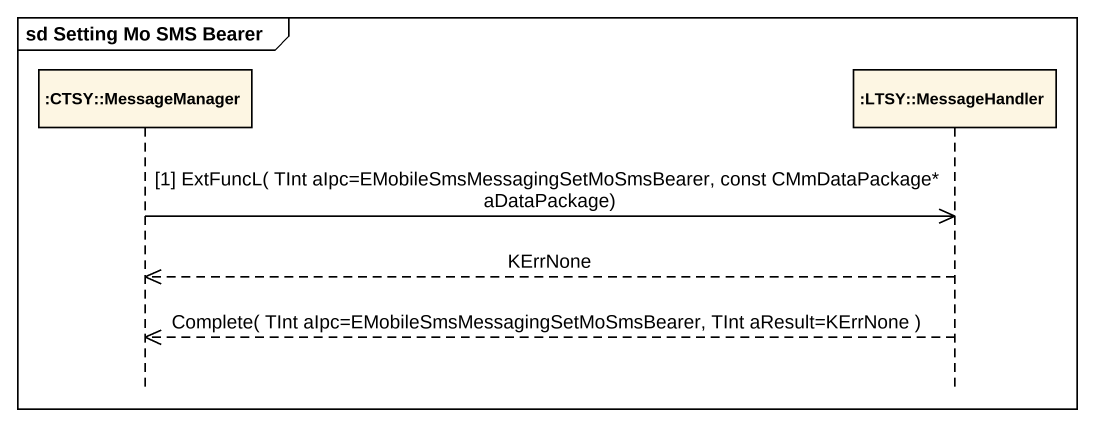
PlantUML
@startuml
mainframe sd Setting Mo SMS Bearer
hide footbox
participant ":CTSY::MessageManager" as CTSY_MessageManager
participant ":LTSY::MessageHandler" as LTSY_MessageHandler

CTSY_MessageManager ->> LTSY_MessageHandler : [1] ExtFuncL( TInt aIpc=EMobileSmsMessagingSetMoSmsBearer, const CMmDataPackage* aDataPackage)
LTSY_MessageHandler -->> CTSY_MessageManager : KErrNone
LTSY_MessageHandler -->> CTSY_MessageManager : Complete( TInt aIpc=EMobileSmsMessagingSetMoSmsBearer, TInt aResult=KErrNone )
@enduml
